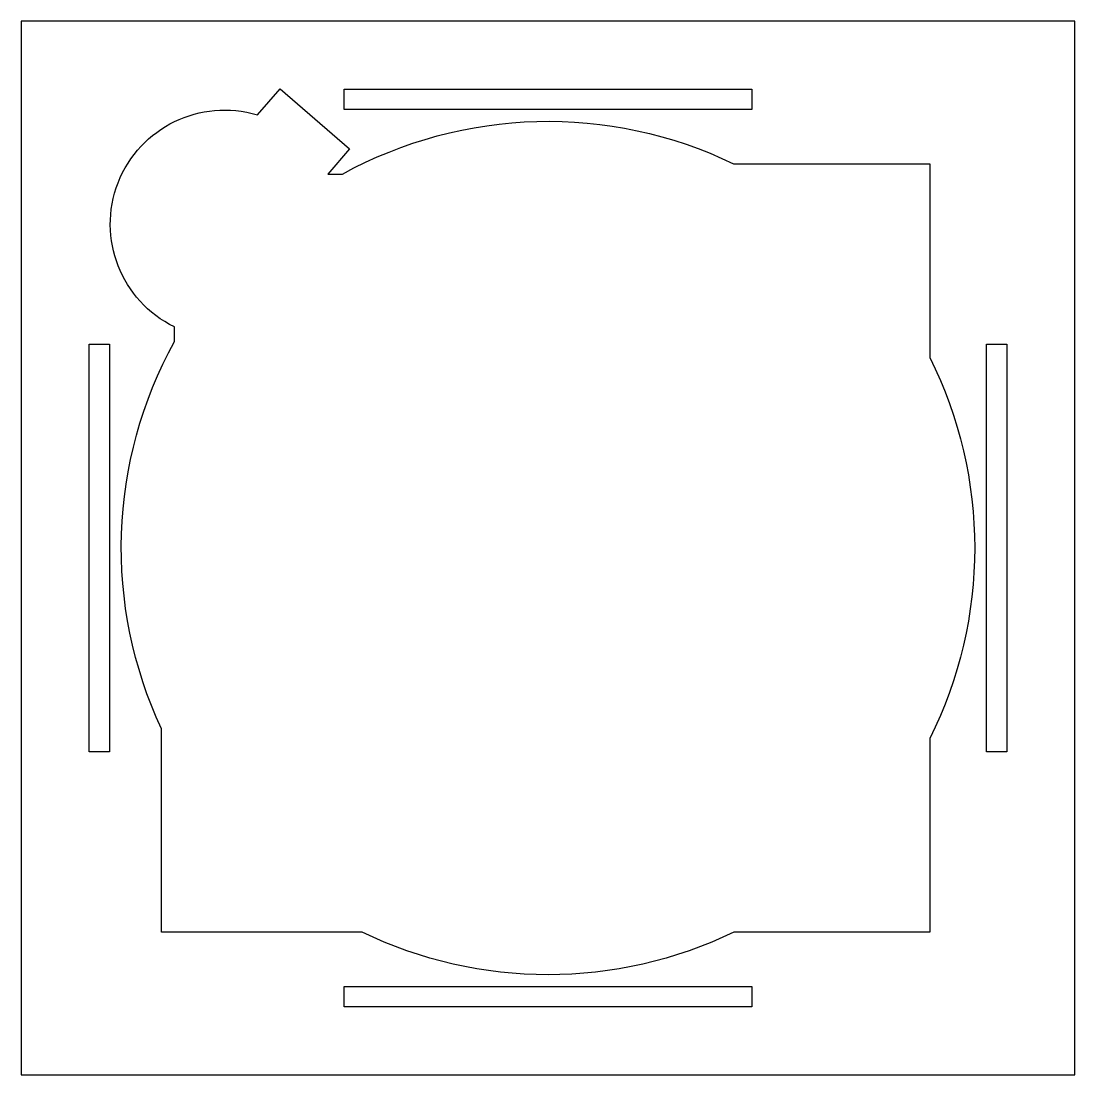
# Model space of a CAD drawing. Header units: millimetres. Extents: x -155 to 155, y -155 to 155.
import ezdxf

# ---------------------------------------------------------------- set-up
doc = ezdxf.new("R2010")
doc.units = ezdxf.units.MM
doc.layers.get('0').update_dxf_attribs({"linetype": 'CONTINUOUS'})

msp = doc.modelspace()

# ---------------------------------------------------------------- linework, layer by layer
for points in [[(155, 155), (-155, 155), (-155, -155), (155, -155)], [(-60, 135), (60, 135), (60, 129), (-60, 129)], [(-135, -60), (-135, 60), (-129, 60), (-129, -60)], [(135, -60), (129, -60), (129, 60), (135, 60)], [(60, -135), (-60, -135), (-60, -129), (60, -129)]]:
    msp.add_lwpolyline(points, close=True)
msp.add_lwpolyline([(-85.48, 127.39), (-78.83, 135.09), (-58.39, 117.46), (-64.81, 110.01), (-60.43, 110.01, -0.24268), (54.6, 113.02), (112.33, 113.02), (112.33, 56, -0.235435), (112.33, -56), (112.33, -112.98), (54.69, -112.98, -0.229305), (-54.69, -112.98), (-113.67, -112.98), (-113.67, -53.24, -0.240219), (-109.85, 60.72), (-109.85, 65.03, -0.92303)], format="xyb", close=True)

doc.saveas('drawing.dxf')
